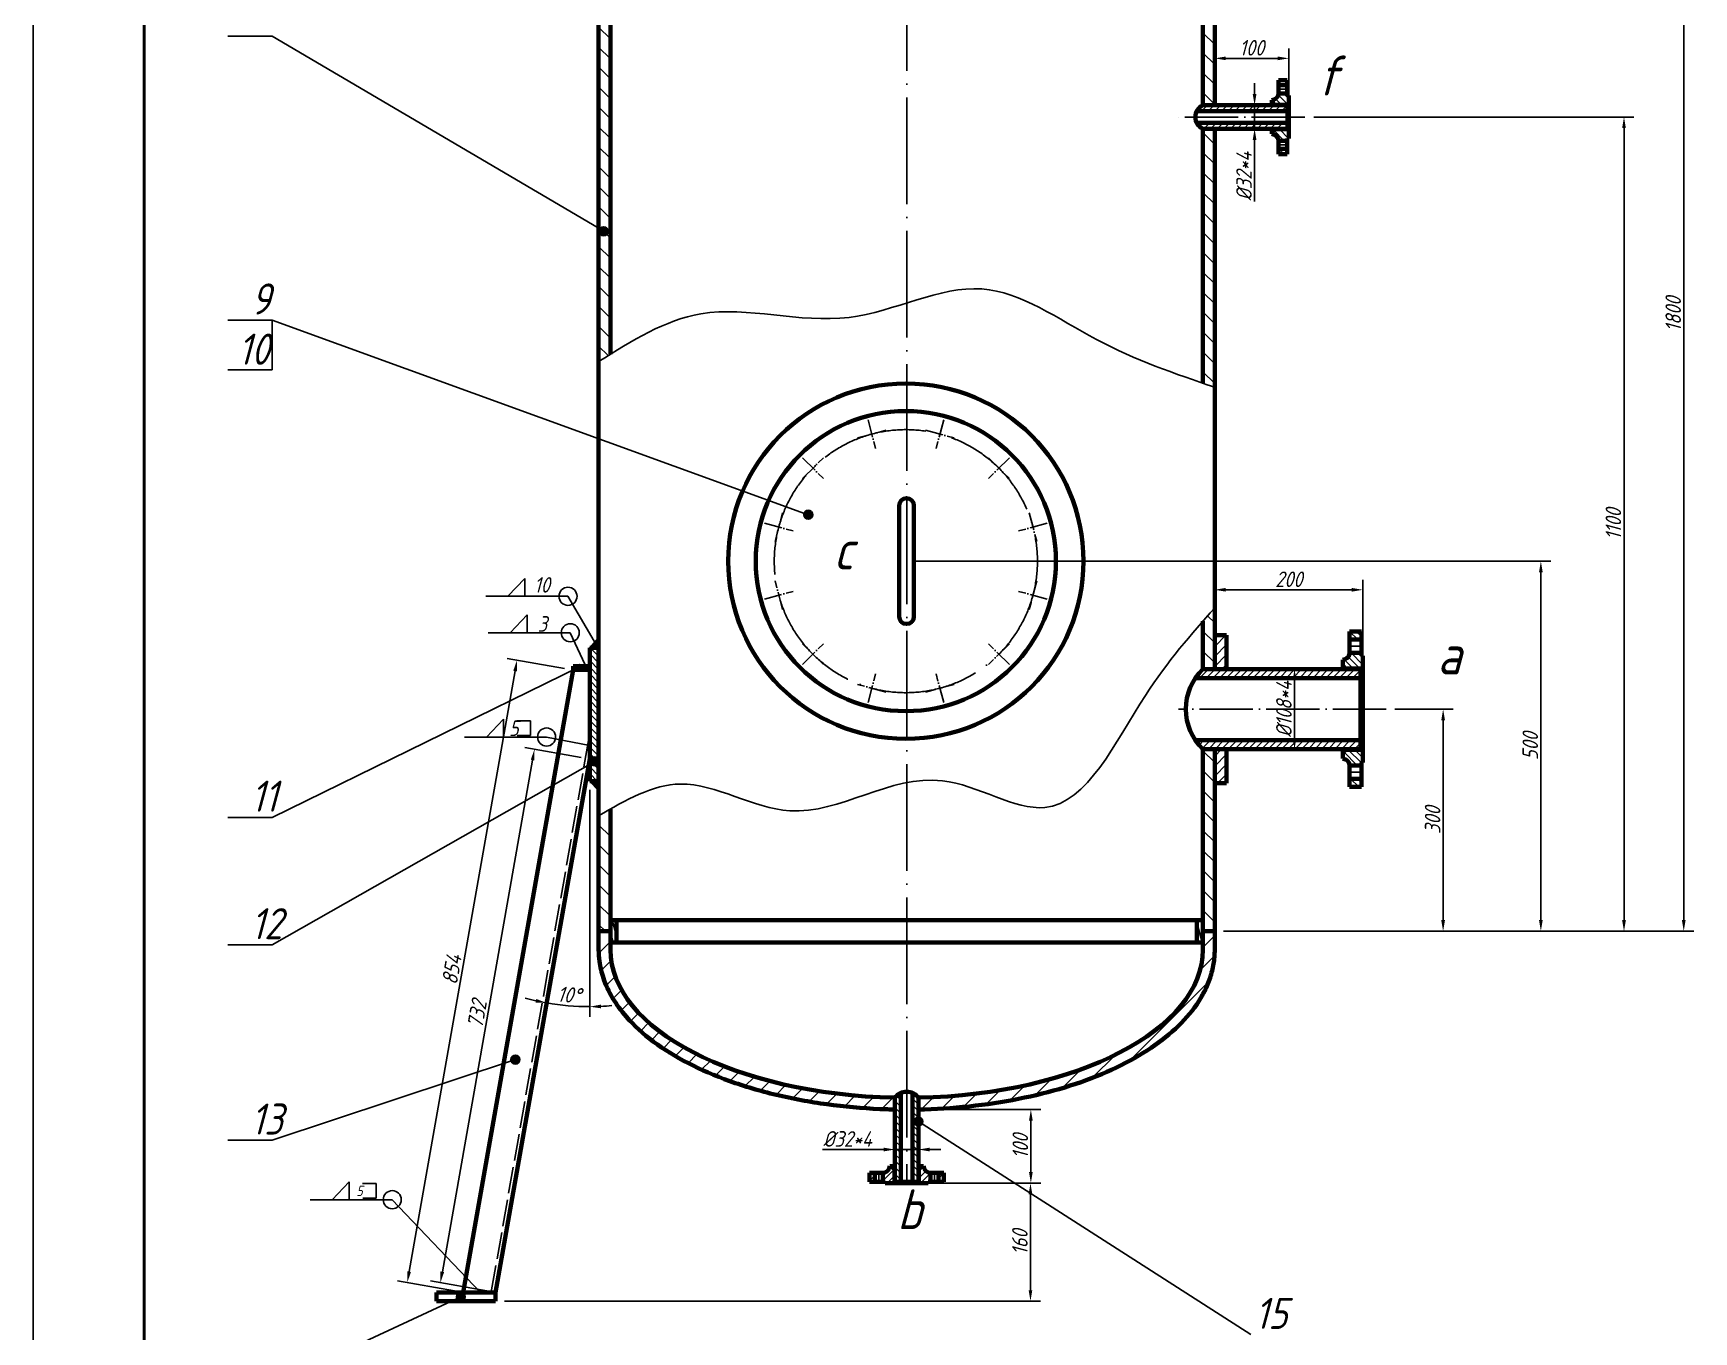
# Model space of a CAD drawing. Header units: millimetres. Extents: x -1120 to 2444, y -2801 to 2245.
# Drawn here: x -1120 to 1123, y -841 to 914 of the extents above; entities that cross this region are included whole.
import ezdxf

# ---------------------------------------------------------------- set-up
doc = ezdxf.new("R2010")
doc.units = ezdxf.units.MM
doc.linetypes.add('ACAD_ISO02W100', pattern=[15, 12, -3])
doc.linetypes.add('ACAD_ISO04W100', pattern=[30, 24, -3, 0, -3])
for name, color, linetype in [('剖面线', 251, 'Continuous'), ('标注', 254, 'Continuous'), ('点划线', 1, 'ACAD_ISO04W100'), ('细实线', 253, 'Continuous'), ('虚线', 2, 'ACAD_ISO02W100')]:
    doc.layers.add(name, color=color, linetype=linetype)
doc.layers.add('粗实线', color=4, linetype='Continuous', lineweight=80)
doc.styles.add('GB', font='gbeitc.shx', dxfattribs={"bigfont": 'gbcbig.shx'})
doc.dimstyles.new('GB$0', dxfattribs={"dimscale": 6, "dimtxt": 3.5, "dimasz": 2.5, "dimexe": 2.25, "dimexo": 2, "dimtad": 1, "dimdec": 0, "dimtxsty": 'GB', "dimcen": 2.5, "dimadec": 0, "dimazin": 0, "dimtfac": 1, "dimtdec": 0, "dimtmove": 0, "dimatfit": 3, "dimfxl": 0, "dimarcsym": 0})
doc.dimstyles.new('GB$2', dxfattribs={"dimscale": 6, "dimtxt": 3.5, "dimasz": 2.5, "dimexe": 2.25, "dimexo": 2, "dimtad": 1, "dimdec": 0, "dimtxsty": 'GB', "dimcen": 2.5, "dimadec": 0, "dimazin": 0, "dimtfac": 1, "dimtdec": 0, "dimtmove": 0, "dimatfit": 3, "dimfxl": 0, "dimarcsym": 0})

# ---------------------------------------------------------------- blocks, each defined once
blk = doc.blocks.new('*D13')
at = {"layer": 'Defpoints', "color": 0}
for p in [(-368.2, -66.7), (-569.9, -774.5), (-495.3, -787.6)]:
    blk.add_point(p, dxfattribs=at)
at = {"layer": '标注', "color": 0, "lineweight": -2}
for p, q in [((-380, -64.7), (-456.1, -51.2)), ((-445.4, -68.4), (-567.3, -759.7)), ((-507.1, -785.5), (-583.2, -772.1))]:
    blk.add_line(p, q, dxfattribs=at)
at = {"layer": '标注', "color": 0}
for points in [[(-447.9, -67.9), (-443, -68.8), (-442.8, -53.6)], [(-569.8, -759.3), (-564.9, -760.1), (-569.9, -774.5)]]:
    blk.add_solid(points, dxfattribs=at)
at = {"layer": '标注', "color": 0, "insert": (-520.4, -411.6), "char_height": 21, "attachment_point": 5, "rotation": 80, "style": 'GB'}
blk.add_mtext('732', dxfattribs=at)
blk = doc.blocks.new('*D14')
at = {"layer": 'Defpoints', "color": 0}
for p in [(-466.4, 66.8), (-390.7, 53.4), (-539, -787.6)]:
    blk.add_point(p, dxfattribs=at)
at = {"layer": '标注', "color": 0, "lineweight": -2}
for p, q in [((-402.5, 55.5), (-479.7, 69.1)), ((-612.1, -759.5), (-469, 52)), ((-550.8, -785.5), (-628, -771.9))]:
    blk.add_line(p, q, dxfattribs=at)
at = {"layer": '标注', "color": 0}
for points in [[(-471.5, 52.4), (-466.6, 51.5), (-466.4, 66.8)], [(-614.6, -759.1), (-609.6, -759.9), (-614.7, -774.3)]]:
    blk.add_solid(points, dxfattribs=at)
at = {"layer": '标注', "color": 0, "insert": (-554.6, -351.3), "char_height": 21, "attachment_point": 5, "rotation": 80, "style": 'GB'}
blk.add_mtext('854', dxfattribs=at)
blk = doc.blocks.new('*D15')
at = {"layer": 'Defpoints', "color": 0}
for p in [(-368.2, 83.3), (-368.2, -66.7), (-368.2, -96.7), (-407.1, -399.3), (-495.3, -787.6)]:
    blk.add_point(p, dxfattribs=at)
at = {"layer": '标注', "color": 0, "lineweight": -2}
blk.add_line((-368.2, -108.7), (-368.2, -415.1), dxfattribs=at)
for start, end in [(254.8657, 257.4328), (260, 270), (272.5672, 275.1343)]:
    blk.add_arc((-368.2, -66.7), 334.8, start, end, dxfattribs=at)
at = {"layer": '标注', "color": 0}
for points in [[(-440.5, -391.1), (-441.5, -396), (-426.3, -396.5)], [(-353.1, -403.7), (-353.2, -398.7), (-368.2, -401.6)]]:
    blk.add_solid(points, dxfattribs=at)
at = {"layer": '标注', "color": 0, "insert": (-396.1, -385.5), "char_height": 21, "attachment_point": 5, "rotation": 355, "style": 'GB'}
blk.add_mtext('10°', dxfattribs=at)
blk = doc.blocks.new('*D35')
at = {"color": 0, "lineweight": -2}
for p, q in [((487.8, 1500.4), (1122.8, 1500.4)), ((1109.3, 1485.4), (1109.3, -284.6)), ((487.8, -299.6), (1122.8, -299.6))]:
    blk.add_line(p, q, dxfattribs=at)
at = {"color": 0}
for points in [[(1106.8, 1485.4), (1111.8, 1485.4), (1109.3, 1500.4)], [(1106.8, -284.6), (1111.8, -284.6), (1109.3, -299.6)]]:
    blk.add_solid(points, dxfattribs=at)
at = {"layer": 'Defpoints', "color": 0}
for p in [(475.8, 1500.4), (475.8, -299.6), (1109.3, -299.6)]:
    blk.add_point(p, dxfattribs=at)
at = {"color": 0, "insert": (1095.1, 534.1), "char_height": 21, "attachment_point": 5, "rotation": 90, "style": 'GB'}
blk.add_mtext('1800', dxfattribs=at)
blk = doc.blocks.new('*D39')
at = {"color": 0, "lineweight": -2}
for p, q in [((719.3, 0.4), (797.8, 0.4)), ((784.3, -14.6), (784.3, -284.6)), ((719.3, -299.6), (797.8, -299.6))]:
    blk.add_line(p, q, dxfattribs=at)
at = {"color": 0}
for points in [[(781.8, -14.6), (786.8, -14.6), (784.3, 0.4)], [(781.8, -284.6), (786.8, -284.6), (784.3, -299.6)]]:
    blk.add_solid(points, dxfattribs=at)
at = {"layer": 'Defpoints', "color": 0}
for p in [(707.3, 0.4), (707.3, -299.6), (784.3, -299.6)]:
    blk.add_point(p, dxfattribs=at)
at = {"color": 0, "insert": (770.1, -149.6), "char_height": 21, "attachment_point": 5, "rotation": 90, "style": 'GB'}
blk.add_mtext('300', dxfattribs=at)
blk = doc.blocks.new('*D40')
at = {"color": 0, "lineweight": -2}
for p, q in [((70.7, 200.4), (929.8, 200.4)), ((916.3, -284.6), (916.3, 185.4)), ((832.6, -299.6), (929.8, -299.6))]:
    blk.add_line(p, q, dxfattribs=at)
at = {"color": 0}
for points in [[(913.8, 185.4), (918.8, 185.4), (916.3, 200.4)], [(913.8, -284.6), (918.8, -284.6), (916.3, -299.6)]]:
    blk.add_solid(points, dxfattribs=at)
at = {"layer": 'Defpoints', "color": 0}
for p in [(58.7, 200.4), (916.3, 200.4), (820.6, -299.6)]:
    blk.add_point(p, dxfattribs=at)
at = {"color": 0, "insert": (902, -49.6), "char_height": 21, "attachment_point": 5, "rotation": 90, "style": 'GB'}
blk.add_mtext('500', dxfattribs=at)
blk = doc.blocks.new('*D41')
at = {"color": 0, "lineweight": -2}
for p, q in [((609.6, 800.4), (1042.1, 800.4)), ((1028.6, -284.6), (1028.6, 785.4)), ((941.8, -299.6), (1042.1, -299.6))]:
    blk.add_line(p, q, dxfattribs=at)
at = {"color": 0}
for points in [[(1026.1, 785.4), (1031.1, 785.4), (1028.6, 800.4)], [(1026.1, -284.6), (1031.1, -284.6), (1028.6, -299.6)]]:
    blk.add_solid(points, dxfattribs=at)
at = {"layer": 'Defpoints', "color": 0}
for p in [(597.6, 800.4), (1028.6, 800.4), (929.8, -299.6)]:
    blk.add_point(p, dxfattribs=at)
at = {"color": 0, "insert": (1014.3, 250.4), "char_height": 21, "attachment_point": 5, "rotation": 90, "style": 'GB'}
blk.add_mtext('1100', dxfattribs=at)
blk = doc.blocks.new('*D42')
at = {"color": 0, "lineweight": -2}
for p, q in [((87.8, -540.5), (241, -540.5)), ((227.5, -555.5), (227.5, -625)), ((86.3, -640), (241, -640))]:
    blk.add_line(p, q, dxfattribs=at)
at = {"color": 0}
for points in [[(225, -555.5), (230, -555.5), (227.5, -540.5)], [(225, -625), (230, -625), (227.5, -640)]]:
    blk.add_solid(points, dxfattribs=at)
at = {"layer": 'Defpoints', "color": 0}
for p in [(75.8, -540.5), (74.3, -640), (227.5, -640)]:
    blk.add_point(p, dxfattribs=at)
at = {"color": 0, "insert": (213.3, -590.2), "char_height": 21, "attachment_point": 5, "rotation": 90, "style": 'GB'}
blk.add_mtext('100', dxfattribs=at)
blk = doc.blocks.new('*D43')
at = {"color": 0, "lineweight": -2}
for p, q in [((475.8, 173.7), (475.8, 175.2)), ((490.8, 161.7), (660.9, 161.7)), ((675.9, 48.4), (675.9, 175.2))]:
    blk.add_line(p, q, dxfattribs=at)
at = {"color": 0}
for points in [[(490.8, 164.2), (490.8, 159.2), (475.8, 161.7)], [(660.9, 164.2), (660.9, 159.2), (675.9, 161.7)]]:
    blk.add_solid(points, dxfattribs=at)
at = {"layer": 'Defpoints', "color": 0}
for p in [(475.8, 161.7), (675.9, 161.7), (675.9, 36.4)]:
    blk.add_point(p, dxfattribs=at)
at = {"color": 0, "insert": (575.9, 175.9), "char_height": 21, "attachment_point": 5, "style": 'GB'}
blk.add_mtext('200', dxfattribs=at)
blk = doc.blocks.new('*D45')
at = {"color": 0, "lineweight": -2}
for p, q in [((141.7, -640), (240.5, -640)), ((227, -784.6), (227, -655)), ((-483.3, -799.6), (240.5, -799.6))]:
    blk.add_line(p, q, dxfattribs=at)
at = {"color": 0}
for points in [[(224.5, -655), (229.5, -655), (227, -640)], [(224.5, -784.6), (229.5, -784.6), (227, -799.6)]]:
    blk.add_solid(points, dxfattribs=at)
at = {"layer": 'Defpoints', "color": 0}
for p in [(129.7, -640), (227, -640), (-495.3, -799.6)]:
    blk.add_point(p, dxfattribs=at)
at = {"color": 0, "insert": (212.7, -719.8), "char_height": 21, "attachment_point": 5, "rotation": 90, "style": 'GB'}
blk.add_mtext('160', dxfattribs=at)
blk = doc.blocks.new('*D46')
at = {"color": 0, "lineweight": -2}
for p, q in [((595.6, 54.4), (597.1, 54.4)), ((583.6, 39.4), (583.6, -38.6)), ((571.6, -53.6), (570.1, -53.6))]:
    blk.add_line(p, q, dxfattribs=at)
at = {"color": 0}
for points in [[(581.1, 39.4), (586.1, 39.4), (583.6, 54.4)], [(581.1, -38.6), (586.1, -38.6), (583.6, -53.6)]]:
    blk.add_solid(points, dxfattribs=at)
at = {"layer": 'Defpoints', "color": 0}
for p in [(583.6, 54.4), (583.6, -53.6), (583.6, -53.6)]:
    blk.add_point(p, dxfattribs=at)
at = {"color": 0, "insert": (569.3, 0.4), "char_height": 21, "attachment_point": 5, "rotation": 90, "style": 'GB'}
blk.add_mtext('%%C108*4', dxfattribs=at)
blk = doc.blocks.new('*D48')
at = {"color": 0, "lineweight": -2}
for p, q in [((28.8, -594.5), (-54.1, -594.5)), ((43.8, -587.2), (43.8, -608)), ((75.8, -594.5), (43.8, -594.5)), ((75.8, -587.2), (75.8, -608)), ((90.8, -594.5), (105.8, -594.5))]:
    blk.add_line(p, q, dxfattribs=at)
at = {"color": 0}
for points in [[(28.8, -592), (28.8, -597), (43.8, -594.5)], [(90.8, -592), (90.8, -597), (75.8, -594.5)]]:
    blk.add_solid(points, dxfattribs=at)
at = {"layer": 'Defpoints', "color": 0}
for p in [(43.8, -575.2), (75.8, -575.2), (75.8, -594.5)]:
    blk.add_point(p, dxfattribs=at)
at = {"color": 0, "insert": (-20.1, -580.2), "char_height": 21, "attachment_point": 5, "style": 'GB'}
blk.add_mtext('%%C32*4', dxfattribs=at)
blk = doc.blocks.new('*D49')
at = {"color": 0, "lineweight": -2}
for p, q in [((475.8, 891.7), (475.8, 893.2)), ((490.8, 879.7), (560.8, 879.7)), ((575.8, 812.4), (575.8, 893.2))]:
    blk.add_line(p, q, dxfattribs=at)
at = {"color": 0}
for points in [[(490.8, 882.2), (490.8, 877.2), (475.8, 879.7)], [(560.8, 882.2), (560.8, 877.2), (575.8, 879.7)]]:
    blk.add_solid(points, dxfattribs=at)
at = {"layer": 'Defpoints', "color": 0}
for p in [(475.8, 879.7), (575.8, 879.7), (575.8, 800.4)]:
    blk.add_point(p, dxfattribs=at)
at = {"color": 0, "insert": (525.8, 894), "char_height": 21, "attachment_point": 5, "style": 'GB'}
blk.add_mtext('100', dxfattribs=at)
blk = doc.blocks.new('*D50')
at = {"color": 0, "lineweight": -2}
for p, q in [((529.7, 831.4), (529.7, 846.4)), ((517.7, 816.4), (516.2, 816.4)), ((529.7, 816.4), (529.7, 784.4)), ((517.7, 784.4), (516.2, 784.4)), ((529.7, 769.4), (529.7, 686.5))]:
    blk.add_line(p, q, dxfattribs=at)
at = {"color": 0}
for points in [[(527.2, 831.4), (532.2, 831.4), (529.7, 816.4)], [(527.2, 769.4), (532.2, 769.4), (529.7, 784.4)]]:
    blk.add_solid(points, dxfattribs=at)
at = {"layer": 'Defpoints', "color": 0}
for p in [(529.7, 816.4), (529.7, 784.4), (529.7, 784.4)]:
    blk.add_point(p, dxfattribs=at)
at = {"color": 0, "insert": (515.4, 720.4), "char_height": 21, "attachment_point": 5, "rotation": 90, "style": 'GB'}
blk.add_mtext('%%C32*4', dxfattribs=at)

msp = doc.modelspace()

# ---------------------------------------------------------------- hatches: boundary and pattern name
at = {"layer": '剖面线'}
h = msp.add_hatch(dxfattribs=at)
h.set_pattern_fill('ANSI31', color=256, scale=2, angle=90, style=0)
h.paths.add_polyline_path([(561.8, 783.9), (555.6, 783.9), (555.6, 783.4), (555.6, 782.7), (552.9, 779.5), (552.9, 777.8), (556, 776.6, -0.315118), (561.8, 768.4)])
h.paths.add_polyline_path([(561.8, 832.4, -0.315118), (556, 824.1), (552.9, 823), (552.9, 821.2), (555.6, 818), (555.6, 817.4), (555.6, 816.9), (561.8, 816.9)])
h.paths.add_polyline_path([(561.8, 757.4), (561.8, 750.4), (573.8, 750.4), (573.8, 757.4)])
h.paths.add_polyline_path([(575.8, 783.9), (561.8, 783.9), (561.8, 768.4), (573.8, 768.4), (573.8, 771.4), (575.8, 771.4)])
h.paths.add_polyline_path([(575.8, 816.9), (575.8, 829.4), (573.8, 829.4), (573.8, 832.4), (561.8, 832.4), (561.8, 816.9)])
h.paths.add_polyline_path([(573.8, 843.4), (573.8, 850.4), (561.8, 850.4), (561.8, 843.4)])
h = msp.add_hatch(dxfattribs=at)
h.set_pattern_fill('ANSI31', color=256, scale=2, angle=270, style=0)
h.paths.add_polyline_path([(649, -58.5), (651.5, -55.6), (651.7, -55.3), (651.7, -54.6), (657.9, -54.6), (657.9, -75.6, 0.315118), (652.1, -67.4), (649, -66.2)])
h.paths.add_polyline_path([(649, 67), (652.1, 68.1, 0.315118), (657.9, 76.4), (657.9, 55.4), (651.7, 55.4), (651.7, 56.1), (651.5, 56.3), (649, 59.2)])
h.paths.add_polyline_path([(657.9, 94.4), (657.9, 105.4), (673.9, 105.4), (673.9, 94.4)])
h.paths.add_polyline_path([(657.9, 55.4), (657.9, 76.4), (673.9, 76.4), (673.9, 72.4), (675.9, 72.4), (675.9, 55.4)])
h.paths.add_polyline_path([(675.9, -54.6), (675.9, -71.6), (673.9, -71.6), (673.9, -75.6), (657.9, -75.6), (657.9, -54.6)])
h.paths.add_polyline_path([(673.9, -93.6), (673.9, -104.6), (657.9, -104.6), (657.9, -93.6)])
h = msp.add_hatch(dxfattribs=at)
h.set_pattern_fill('ANSI31', color=256, scale=2, style=0)
h.paths.add_polyline_path([(43.3, -626), (43.3, -619.8), (42.8, -619.8), (42.2, -619.8), (39, -617.1), (37.2, -617.1), (36.1, -620.2, -0.315118), (27.8, -626)])
h.paths.add_polyline_path([(91.8, -626, -0.315118), (83.5, -620.2), (82.4, -617.1), (80.7, -617.1), (77.5, -619.8), (76.8, -619.8), (76.3, -619.8), (76.3, -626)])
h.paths.add_polyline_path([(16.8, -626), (9.8, -626), (9.8, -638), (16.8, -638)])
h.paths.add_polyline_path([(43.3, -640), (43.3, -626), (27.8, -626), (27.8, -638), (30.8, -638), (30.8, -640)])
h.paths.add_polyline_path([(76.3, -640), (88.8, -640), (88.8, -638), (91.8, -638), (91.8, -626), (76.3, -626)])
h.paths.add_polyline_path([(102.8, -638), (109.8, -638), (109.8, -626), (102.8, -626)])
at = {"layer": '标注'}
for points in [[(-356.2, 96.8), (-356.2, 83.3), (-368.2, 83.3)], [(-356.2, -110.1), (-356.2, -96.7), (-368.2, -96.7)]]:
    msp.add_hatch(color=256, dxfattribs=at).paths.add_polyline_path(points)
h = msp.add_hatch(dxfattribs=at)
h.set_pattern_fill('ANSI31', color=256, scale=3, style=0)
h.paths.add_polyline_path([(491.8, 100.4), (475.8, 100.4), (475.8, 54.4), (491.8, 54.4)])
h.paths.add_polyline_path([(491.8, -53.6), (475.8, -53.6), (475.8, -99.6), (491.8, -99.6)])
h = msp.add_hatch(dxfattribs=at)
h.set_pattern_fill('ANSI31', color=256, scale=2, style=0)
h.set_pattern_definition([(135, (-12.407, 455.607), (4.49013, 4.49013), [])])
h.paths.add_polyline_path([(-368.2, 83.3), (-356.2, 83.3), (-356.2, -96.7), (-368.2, -96.7)])
at = {"layer": '细实线'}
h = msp.add_hatch(dxfattribs=at)
h.set_pattern_fill('ANSI31', color=256, scale=2, angle=60, style=0)
edge = h.paths.add_edge_path()
edge.add_line((-332.2, 1485.4), (-332.2, 1506.5))
edge.add_arc((-329.3, 1511.8), 6, 150.5612, 241.4545, ccw=False)
edge.add_line((-334.5, 1514.8), (-335.6, 1515.4))
edge.add_line((-335.6, 1515.4), (-340.2, 1515.4))
edge.add_line((-340.2, 1515.4), (-340.2, 1485.4))
edge.add_line((-340.2, 1485.4), (-332.2, 1485.4))
h.paths.add_polyline_path([(451.8, 1515.4), (451.8, 1485.4), (459.8, 1485.4), (459.8, 1515.4)])
h.paths.add_polyline_path([(-332.2, -314.6), (-332.2, -284.6), (-340.2, -284.6), (-340.2, -314.6)])
h.paths.add_polyline_path([(451.8, -284.6), (451.8, -314.6), (459.8, -314.6), (459.8, -284.6)])
h = msp.add_hatch(dxfattribs=at)
h.set_pattern_fill('ANSI31', color=256, scale=6, angle=90, style=0)
h.paths.add_polyline_path([(-171.3, -1989), (-180.2, -2002.3, 0.066987), (-76.7, -2052.9), (-76.7, -2036, -0.063764)])
h.paths.add_polyline_path([(299.8, -2002.3), (290.9, -1989, -0.063764), (196.3, -2036), (196.3, -2052.9, 0.066987)])
h.paths.add_polyline_path([(-340.2, -144), (-356.2, -143.7), (-356.2, -299.6), (-340.2, -299.6)])
h.paths.add_polyline_path([(-356.2, 1254.4), (-340.2, 1254.4), (-340.2, 1500.4), (-356.2, 1500.4)])
h.paths.add_polyline_path([(475.8, 1500.4), (459.8, 1500.4), (459.8, 816.4), (475.8, 816.4)])
edge = h.paths.add_edge_path()
edge.add_line((475.8, 784.4), (459.8, 784.4))
edge.add_line((459.8, 784.4), (459.8, 440.8))
edge.add_spline(control_points=[(459.8, 440.8), (465.1, 439), (470.5, 437.2), (475.8, 435.4)], knot_values=[860.283096, 860.283096, 860.283096, 860.283096, 877.414231, 877.414231, 877.414231, 877.414231], degree=3, periodic=0)
edge.add_line((475.8, 435.4), (475.8, 784.4))
edge = h.paths.add_edge_path()
edge.add_line((-340.2, 1146.4), (-356.2, 1146.4))
edge.add_line((-356.2, 1146.4), (-356.2, 686.5))
edge.add_line((-356.2, 686.5), (-356.2, 650.2))
edge.add_line((-356.2, 650.2), (-354.5, 649.2))
edge.add_arc((-349.4, 646.1), 6, 0, 149.5032, ccw=False)
edge.add_arc((-349.4, 646.1), 6, -210.4968, 0, ccw=False)
edge.add_line((-354.5, 649.2), (-356.2, 650.2))
edge.add_line((-356.2, 650.2), (-356.2, 470))
edge.add_spline(control_points=[(-356.2, 470), (-350.9, 473.4), (-345.5, 476.7), (-340.2, 480)], knot_values=[0, 0, 0, 0, 18.102132, 18.102132, 18.102132, 18.102132], degree=3, periodic=0)
edge.add_line((-340.2, 480), (-340.2, 1146.4))
h.paths.add_polyline_path([(475.8, -53.6), (459.8, -53.6), (459.8, -299.6), (475.8, -299.6)])
h = msp.add_hatch(dxfattribs=at)
h.set_pattern_fill('ANSI31', color=256, scale=2, style=0)
h.paths.add_polyline_path([(574.1, 816.4), (459.8, 816.4, 0.165086), (451.7, 808.4), (574.1, 808.4)])
h.paths.add_polyline_path([(574.1, 792.4), (451.7, 792.4, 0.165086), (459.8, 784.4), (574.1, 784.4)])
for points in [[(-355.4, 646.1, 1), (-343.4, 646.1, 1)], [(-79.1, 263.1, 1), (-67.1, 263.1, 1)], [(-385.2, 57.7, 1), (-379.2, 57.7, 1)], [(-367.4, -70.1, 1), (-355.4, -70.1, 1)], [(-474.6, -473, 1), (-462.6, -473, 1)], [(81.8, -556.7, -1), (69.8, -556.7, -1)], [(-548.3, -793.7, 1), (-536.3, -793.7, 1)]]:
    msp.add_hatch(color=256, dxfattribs=at).paths.add_polyline_path(points)
h = msp.add_hatch(dxfattribs=at)
h.set_pattern_fill('ANSI31', color=256, scale=2, style=0)
h.paths.add_polyline_path([(672.7, -41.6), (449.7, -41.6, 0.052573), (459.8, -53.6), (672.7, -53.6)])
h.paths.add_polyline_path([(672.7, 54.4), (459.8, 54.4, 0.052573), (449.7, 42.4), (672.7, 42.4)])
h = msp.add_hatch(dxfattribs=at)
h.set_pattern_fill('ANSI31', color=256, scale=6, style=0)
edge = h.paths.add_edge_path()
edge.add_spline(control_points=[(75.8, -540.5), (78.6, -540.4), (81.3, -540.3), (107.2, -539.6), (130.2, -537.9), (175.4, -532.6), (197.6, -529), (240.4, -519.9), (261.1, -514.5), (300.4, -501.9), (319.1, -494.7), (353.9, -478.8), (370, -470), (398.8, -451.5), (411.6, -441.7), (433.9, -420.9), (443.6, -409.9), (455.4, -392.7), (458.9, -386.8), (464.9, -374.8), (467.5, -368.7), (471.6, -356.3), (473.2, -350), (475.3, -337.4), (475.8, -331), (475.8, -324.6)], knot_values=[3.141593, 3.141593, 3.141593, 3.141593, 3.161883, 3.161883, 3.332263, 3.332263, 3.502642, 3.502642, 3.673022, 3.673022, 3.843402, 3.843402, 4.013781, 4.013781, 4.178532, 4.178532, 4.343283, 4.343283, 4.425753, 4.425753, 4.508224, 4.508224, 4.590694, 4.590694, 4.673164, 4.673164, 4.673164, 4.673164], degree=3, periodic=0)
edge.add_line((475.8, -324.6), (475.8, -299.6))
edge.add_line((475.8, -299.6), (459.8, -299.6))
edge.add_line((459.8, -299.6), (459.8, -324.6))
edge.add_ellipse((59.8, -324.6), major_axis=(-400, 0), ratio=0.5, start_angle=92.2924, end_angle=180, ccw=False)
edge.add_line((75.8, -524.5), (75.8, -540.5))
edge = h.paths.add_edge_path()
edge.add_ellipse((59.8, -324.6), major_axis=(-400, 0), ratio=0.5, start_angle=0, end_angle=87.7076, ccw=False)
edge.add_line((-340.2, -324.6), (-340.2, -299.6))
edge.add_line((-340.2, -299.6), (-356.2, -299.6))
edge.add_line((-356.2, -299.6), (-356.2, -324.6))
edge.add_spline(control_points=[(-356.2, -324.6), (-356.2, -329.8), (-355.8, -335), (-354.1, -347.8), (-352.3, -355.4), (-346.7, -372), (-342.5, -381.1), (-332.1, -398.6), (-325.9, -407.1), (-308.4, -427.1), (-296.1, -438.3), (-268, -459.3), (-252.3, -469), (-217.8, -486.8), (-199.1, -494.9), (-159.3, -509.2), (-138.2, -515.4), (-94.2, -525.9), (-71.3, -530.2), (-24.4, -536.6), (-0.4, -538.8), (30.4, -540.1), (37.1, -540.3), (43.8, -540.5)], knot_values=[4.751614, 4.751614, 4.751614, 4.751614, 4.818796, 4.818796, 4.917856, 4.917856, 5.040754, 5.040754, 5.163652, 5.163652, 5.342016, 5.342016, 5.52038, 5.52038, 5.698745, 5.698745, 5.877109, 5.877109, 6.055473, 6.055473, 6.233838, 6.233838, 6.283185, 6.283185, 6.283185, 6.283185], degree=3, periodic=0)
edge.add_line((43.8, -540.5), (43.8, -524.5))
h = msp.add_hatch(dxfattribs=at)
h.set_pattern_fill('ANSI31', color=256, scale=2, angle=90, style=0)
h.paths.add_polyline_path([(51.8, -518.1, 0.130909), (43.8, -524.5), (43.8, -638.3), (51.8, -638.3)])
h.paths.add_polyline_path([(75.8, -562.7, -0.414214), (69.8, -556.7, -0.414214), (75.8, -550.7), (75.8, -524.5, 0.130909), (67.8, -518.1), (67.8, -638.3), (75.8, -638.3)])

# ---------------------------------------------------------------- linework, layer by layer
at = {"lineweight": -3}
msp.add_line((-1119.9, -2801.4), (-1119.9, 2244.6), dxfattribs=at)
at = {"lineweight": 50}
msp.add_line((-969.9, -2741.4), (-969.9, 2184.6), dxfattribs=at)
for points in [[(-356.2, 470), (-218.1, 534.6), (-18, 529.8), (161.4, 568.2), (316.1, 499.9), (475.8, 435.4)], [(-356.2, -143.7), (-245.6, -100.7), (-98.2, -136.9), (108, -96.2), (246.3, -132.4), (382.3, 19), (475.8, 137.3)]]:
    msp.add_spline(points, degree=3)
at = {"layer": '标注'}
for p, q in [((-455.8, 176.9), (-478.8, 152.9)), ((-455.8, 152.9), (-455.8, 176.9)), ((-397.6, 152.9), (-508.4, 152.9)), ((-359.3, 86.9), (-397.6, 152.9)), ((-452.7, 127.7), (-475.7, 103.7)), ((-452.7, 103.7), (-452.7, 127.7)), ((-394.5, 103.7), (-505.3, 103.7)), ((-371.4, 53.4), (-394.5, 103.7)), ((-368.2, 83.3), (-356.2, 96.8)), ((-484.7, -13.2), (-507.7, -37.2)), ((-484.7, -37.2), (-484.7, -13.2)), ((-448.1, -15.2), (-466.5, -15.2)), ((-448.1, -15.2), (-448.1, -35.3)), ((-426.6, -37.2), (-537.3, -37.2)), ((-448.1, -35.3), (-466.4, -35.3)), ((-368.2, -48.6), (-426.6, -37.2)), ((-368.2, -96.7), (-356.2, -110.1)), ((-693.2, -638.3), (-716.2, -662.3)), ((-693.2, -662.3), (-693.2, -638.3)), ((-656.6, -640.3), (-675, -640.3)), ((-656.6, -640.3), (-656.6, -660.4)), ((-635, -662.3), (-745.8, -662.3)), ((-656.6, -660.4), (-674.9, -660.4)), ((-515.8, -787.6), (-635, -662.3))]:
    msp.add_line(p, q, dxfattribs=at)
for centre in [(-397.6, 152.9), (-394.5, 103.7), (-426.6, -37.2), (-635, -662.3)]:
    msp.add_circle(centre, 12.2, dxfattribs=at)
at = {"layer": '点划线', "ltscale": 6}
msp.add_line((59.8, 1907.2), (59.8, -638.4), dxfattribs=at)
at = {"layer": '点划线', "ltscale": 3}
for p, q in [((597.6, 800.4), (417.5, 800.4)), ((707.3, 0.4), (426.8, 0.4))]:
    msp.add_line(p, q, dxfattribs=at)
at = {"layer": '点划线'}
for p, q in [((7.6, 391.3), (17.9, 352.7)), ((109.9, 391.3), (99.5, 352.7)), ((-6.6, 366.8), (32.1, 377.2)), ((85.4, 377.2), (124, 366.8)), ((-81, 340.1), (-52.7, 311.9)), ((-81, 311.9), (-52.7, 340.1)), ((198.5, 340.1), (170.2, 311.9)), ((170.2, 340.1), (198.5, 311.9)), ((-132.2, 251.5), (-93.6, 241.2)), ((-118, 227), (-107.7, 265.7)), ((249.7, 251.5), (211, 241.2)), ((225.2, 265.7), (235.5, 227)), ((-132.2, 149.2), (-93.6, 159.6)), ((-107.7, 135.1), (-118, 173.7)), ((249.7, 149.2), (211, 159.6)), ((235.5, 173.7), (225.2, 135.1)), ((-81, 60.6), (-52.7, 88.9)), ((-52.7, 60.6), (-81, 88.9)), ((198.5, 60.6), (170.2, 88.9)), ((198.5, 88.9), (170.2, 60.6)), ((7.6, 9.4), (17.9, 48.1)), ((109.9, 9.4), (99.5, 48.1)), ((32.1, 23.6), (-6.6, 33.9)), ((124, 33.9), (85.4, 23.6))]:
    msp.add_line(p, q, dxfattribs=at)
for points in [[(575.3, 837.9), (560.3, 837.9)], [(575.3, 762.9), (560.3, 762.9)], [(676.4, 85.4), (655.4, 85.4)], [(676.4, -84.6), (655.4, -84.6)], [(22.3, -639.5), (22.3, -624.5)], [(97.3, -639.5), (97.3, -624.5)]]:
    msp.add_lwpolyline(points, dxfattribs=at)
at = {"layer": '点划线', "ltscale": 6}
msp.add_circle((58.7, 200.4), 177.7, dxfattribs=at)
at = {"layer": '粗实线'}
for p, q in [((459.8, 1525.4), (459.8, 816.4)), ((475.8, 1525.4), (475.8, 816.4)), ((-356.2, 1146.4), (-356.2, 686.5)), ((-340.2, 1146.4), (-340.2, 480)), ((574.1, 808.4), (451.7, 808.4)), ((574.1, 816.4), (459.8, 816.4)), ((552.9, 817.4), (552.9, 816.4)), ((555.7, 818), (555.4, 818.3)), ((555.6, 817.4), (555.6, 818)), ((555.6, 817.4), (555.6, 816.4)), ((574.1, 816.4), (574.1, 784.4)), ((574.1, 792.4), (451.7, 792.4)), ((574.1, 784.4), (459.8, 784.4)), ((459.8, 784.4), (459.8, 440.8)), ((475.8, 784.4), (475.8, 54.4)), ((552.9, 783.4), (552.9, 784.4)), ((555.7, 782.7), (555.4, 782.4)), ((555.6, 783.4), (555.6, 784.4)), ((561.8, 783.9), (555.6, 783.9)), ((555.6, 783.4), (555.6, 782.7)), ((-356.2, 686.5), (-356.2, -324.6)), ((49.6, 275.5), (49.6, 125.5)), ((69.6, 275.5), (69.6, 125.5)), ((459.8, 119.2), (459.8, 54.4)), ((491.8, 100.4), (475.8, 100.4)), ((491.8, 100.4), (491.8, 54.4)), ((-368.2, 83.3), (-368.2, -96.7)), ((-368.2, 83.3), (-356.2, 83.3)), ((-539, -787.6), (-390.7, 53.4)), ((-390.7, 58.4), (-368.2, 58.4)), ((-390.7, 58.4), (-390.7, 53.4)), ((-390.7, 53.4), (-368.2, 53.4)), ((-368.2, -66.7), (-368.2, 53.4)), ((672.7, 54.4), (459.8, 54.4)), ((649, 55.4), (649, 54.4)), ((651.8, 56), (651.5, 56.3)), ((651.7, 55.4), (651.7, 56)), ((657.9, 55.4), (651.7, 55.4)), ((651.7, 55.4), (651.7, 54.4)), ((672.7, -53.6), (672.7, 54.4)), ((672.7, -53.6), (672.7, 54.4)), ((672.7, 42.4), (449.7, 42.4)), ((672.7, -41.6), (449.7, -41.6)), ((-495.3, -787.6), (-368.2, -66.7)), ((672.7, -53.6), (459.8, -53.6)), ((459.8, -53.6), (459.8, -324.6)), ((475.8, -53.6), (475.8, -324.6)), ((491.8, -53.6), (491.8, -99.6)), ((649, -54.6), (649, -53.6)), ((651.8, -55.3), (651.5, -55.6)), ((651.7, -54.6), (651.7, -53.6)), ((651.7, -54.6), (651.7, -55.3)), ((657.9, -54.6), (651.7, -54.6)), ((-368.2, -96.7), (-356.2, -96.7)), ((491.8, -99.6), (475.8, -99.6)), ((-340.2, -134.5), (-340.2, -324.6)), ((-340.2, -284.6), (459.8, -284.6)), ((-332.2, -284.6), (-332.2, -314.6)), ((451.8, -284.6), (451.8, -314.6)), ((-340.2, -299.6), (-356.2, -299.6)), ((459.8, -299.6), (475.8, -299.6)), ((-340.2, -314.6), (459.8, -314.6)), ((43.8, -638.3), (43.8, -524.5)), ((51.8, -638.3), (51.8, -518.1)), ((67.8, -638.3), (67.8, -518.1)), ((75.8, -638.3), (75.8, -524.5)), ((42.8, -617.1), (43.8, -617.1)), ((42.8, -619.8), (43.8, -619.8)), ((43.3, -626), (43.3, -619.8)), ((76.8, -617.1), (75.8, -617.1)), ((76.8, -619.8), (75.8, -619.8)), ((76.8, -619.8), (77.5, -619.8)), ((77.5, -619.9), (77.7, -619.6)), ((75.8, -638.3), (43.8, -638.3)), ((-495.3, -787.6), (-575.3, -787.6)), ((-575.3, -787.6), (-575.3, -799.6)), ((-495.3, -799.6), (-575.3, -799.6)), ((-495.3, -787.6), (-495.3, -799.6))]:
    msp.add_line(p, q, dxfattribs=at)
at = {"layer": '粗实线', "ltscale": 2}
for p, q in [((556, 824.1), (552.9, 823)), ((552.9, 817.4), (552.9, 823)), ((552.9, 821.2), (555.6, 818)), ((552.9, 783.4), (552.9, 777.8)), ((552.9, 779.5), (555.6, 782.7)), ((556, 776.6), (552.9, 777.8)), ((652.1, 68.1), (649, 67)), ((649, 55.4), (649, 67)), ((649, 59.2), (651.7, 56)), ((649, -54.6), (649, -66.2)), ((649, -58.5), (651.7, -55.3)), ((652.1, -67.4), (649, -66.2)), ((36.1, -620.2), (37.2, -617.1)), ((42.8, -617.1), (37.2, -617.1)), ((39, -617.1), (42.2, -619.8)), ((42.8, -619.8), (42.2, -619.8)), ((76.8, -617.1), (82.4, -617.1)), ((80.7, -617.1), (77.5, -619.8)), ((83.5, -620.2), (82.4, -617.1))]:
    msp.add_line(p, q, dxfattribs=at)
at = {"layer": '粗实线'}
for points in [[(561.8, 850.4), (561.8, 832.4)], [(573.8, 850.4), (561.8, 850.4)], [(573.8, 843.4), (561.8, 843.4)], [(573.8, 832.4), (561.8, 832.4)], [(573.8, 850.4), (573.8, 829.4)], [(575.8, 816.9), (555.6, 816.9)], [(575.8, 829.4), (573.8, 829.4)], [(575.8, 829.4), (575.8, 800.4)], [(575.8, 771.4), (575.8, 800.4)], [(575.8, 783.9), (561.8, 783.9)], [(573.8, 768.4), (561.8, 768.4)], [(561.8, 750.4), (561.8, 768.4)], [(575.8, 771.4), (573.8, 771.4)], [(573.8, 750.4), (573.8, 771.4)], [(573.8, 757.4), (561.8, 757.4)], [(573.8, 750.4), (561.8, 750.4)], [(673.9, 105.4), (657.9, 105.4)], [(657.9, 105.4), (657.9, 76.4)], [(673.9, 94.4), (657.9, 94.4)], [(673.9, 105.4), (673.9, 72.4)], [(673.9, 76.4), (657.9, 76.4)], [(675.9, 72.4), (673.9, 72.4)], [(675.9, 72.4), (675.9, 0.4)], [(675.9, 55.4), (657.9, 55.4)], [(675.9, -71.6), (675.9, 0.4)], [(675.9, -54.6), (657.9, -54.6)], [(673.9, -75.6), (657.9, -75.6)], [(657.9, -104.6), (657.9, -75.6)], [(675.9, -71.6), (673.9, -71.6)], [(673.9, -104.6), (673.9, -71.6)], [(673.9, -93.6), (657.9, -93.6)], [(673.9, -104.6), (657.9, -104.6)], [(9.8, -638), (9.8, -626)], [(9.8, -626), (27.8, -626)], [(16.8, -638), (16.8, -626)], [(27.8, -638), (27.8, -626)], [(43.3, -640), (43.3, -626)], [(76.3, -640), (76.3, -619.8)], [(109.8, -626), (91.8, -626)], [(91.8, -638), (91.8, -626)], [(102.8, -638), (102.8, -626)], [(109.8, -638), (109.8, -626)], [(9.8, -638), (30.8, -638)], [(30.8, -640), (30.8, -638)], [(30.8, -640), (59.8, -640)], [(88.8, -640), (59.8, -640)], [(109.8, -638), (88.8, -638)], [(88.8, -640), (88.8, -638)]]:
    msp.add_lwpolyline(points, dxfattribs=at)
for radius in [240, 202.7]:
    msp.add_circle((58.7, 200.4), radius, dxfattribs=at)
at = {"layer": '粗实线', "ltscale": 2}
for centre, start, end in [((553, 832.4), 290.0376, 0), ((553, 768.4), 0, 69.9624), ((649.1, 76.4), 290.0376, 0), ((649.1, -75.6), 0, 69.9624), ((27.8, -617.2), 270, 339.9624), ((91.8, -617.2), 200.0376, 270)]:
    msp.add_arc(centre, 8.8, start, end, dxfattribs=at)
at = {"layer": '粗实线'}
for centre, radius, start, end in [((467.5, 800.4), 17.8, 115.7329, 244.2671), ((59.6, 275.5), 10, 0, 180), ((59.6, 125.5), 10, 180, 0), ((511.7, 0.4), 74.9, 133.8337, 226.1663), ((59.8, -536.3), 19.9, 36.4536, 143.5464)]:
    msp.add_arc(centre, radius, start, end, dxfattribs=at)
at = {"layer": '粗实线', "extrusion": (0, 0, -1)}
for start_param, end_param in [(4.7524, 6.283185), (3.141593, 4.672378)]:
    msp.add_ellipse((59.8, -324.6), major_axis=(-400, 0), ratio=0.5, start_param=start_param, end_param=end_param, dxfattribs=at)
at = {"layer": '粗实线'}
for points, knots in [([(43.8, -540.5), (37.1, -540.3), (30.4, -540.1), (-0.4, -538.8), (-24.4, -536.6), (-71.3, -530.2), (-94.2, -525.9), (-138.2, -515.4), (-159.3, -509.2), (-199.1, -494.9), (-217.8, -486.8), (-252.3, -469), (-268, -459.3), (-296.1, -438.3), (-308.4, -427.1), (-325.9, -407.1), (-332.1, -398.6), (-342.5, -381.1), (-346.7, -372), (-352.3, -355.4), (-354.1, -347.8), (-355.8, -335), (-356.2, -329.8), (-356.2, -324.6)], [4.751614, 4.751614, 4.751614, 4.751614, 4.800962, 4.800962, 4.979326, 4.979326, 5.157691, 5.157691, 5.336055, 5.336055, 5.514419, 5.514419, 5.692784, 5.692784, 5.871148, 5.871148, 5.994046, 5.994046, 6.116943, 6.116943, 6.216003, 6.216003, 6.283185, 6.283185, 6.283185, 6.283185]), ([(475.8, -324.6), (475.8, -331), (475.3, -337.4), (473.2, -350), (471.6, -356.3), (467.5, -368.7), (464.9, -374.8), (458.9, -386.8), (455.4, -392.7), (443.6, -409.9), (433.9, -420.9), (411.6, -441.7), (398.8, -451.5), (370, -470), (353.9, -478.8), (319.1, -494.7), (300.4, -501.9), (261.1, -514.5), (240.4, -519.9), (197.6, -529), (175.4, -532.6), (130.2, -537.9), (107.2, -539.6), (81.3, -540.3), (78.6, -540.4), (75.8, -540.5)], [3.141593, 3.141593, 3.141593, 3.141593, 3.224063, 3.224063, 3.306533, 3.306533, 3.389003, 3.389003, 3.471473, 3.471473, 3.636224, 3.636224, 3.800975, 3.800975, 3.971355, 3.971355, 4.141734, 4.141734, 4.312114, 4.312114, 4.482494, 4.482494, 4.652873, 4.652873, 4.673164, 4.673164, 4.673164, 4.673164])]:
    msp.add_open_spline(points, degree=3, knots=knots, dxfattribs=at)
at = {"layer": '细实线'}
for p, q in [((-797, 909.8), (-857, 909.8)), ((-349.4, 646.1), (-797, 909.8)), ((-797, 525.9), (-857, 525.9)), ((-73.1, 263.1), (-797, 525.9)), ((-797, 525.9), (-797, 458.7)), ((-797, 458.7), (-857, 458.7)), ((475.8, 116.9), (466.2, 126.5)), ((475.8, 89.9), (459.8, 105.9)), ((475.8, 63), (459.8, 79)), ((-382.2, 57.7), (-797, -145.8)), ((-361.4, -70.1), (-797, -318)), ((-797, -145.8), (-857, -145.8)), ((-797, -318), (-857, -318)), ((-468.6, -473), (-797, -582)), ((75.8, -556.7), (524.6, -844.6)), ((-797, -582), (-857, -582)), ((42.2, -619.9), (41.9, -619.6)), ((-542.3, -793.7), (-797, -911.9))]:
    msp.add_line(p, q, dxfattribs=at)
for centre, radius in [((-349.4, 646.1), 6), ((-73.1, 263.1), 6), ((-382.2, 57.7), 3), ((-361.4, -70.1), 6), ((-468.6, -473), 6), ((75.8, -556.7), 6), ((-542.3, -793.7), 6)]:
    msp.add_circle(centre, radius, dxfattribs=at)
at = {"layer": '虚线', "ltscale": 3}
msp.add_line((-501.2, -786.6), (-368.2, -32.2), dxfattribs=at)

# ---------------------------------------------------------------- texts
at = {"layer": '标注', "style": 'GB'}
for s, insert, char_height, width, attachment_point in [('f', (614.4, 856.4), 53.8, 1454.525, 4), ('9', (-825.9, 575.6), 42, 57.6, 1), ('c', (-39.3, 216), 53.8, 1454.525, 4), ('a', (776.3, 74.2), 53.8, 1454.525, 4), ('11', (-825.9, -96.1), 42, 57.6, 1), ('12', (-825.9, -268.4), 42, 57.6, 1), ('13', (-825.9, -532.4), 42, 57.6, 1), ('b', (46.9, -675.3), 53.8, 1454.525, 4), ('15', (574, -794.9), 42, 57.6, 3)]:
    msp.add_mtext(s, dxfattribs=dict(at, insert=insert, char_height=char_height, width=width, attachment_point=attachment_point))
at = {"layer": '标注', "attachment_point": 5, "style": 'GB'}
for s, insert, char_height in [('10', (-432.8, 168.3), 21), ('3', (-432.2, 115.6), 21), ('5', (-470.8, -25.3), 21), ('5', (-679.2, -650.4), 14)]:
    msp.add_mtext(s, dxfattribs=dict(at, insert=insert, char_height=char_height))
at = {"layer": '细实线', "insert": (-843.5, 507.8), "char_height": 42, "width": 57.6, "attachment_point": 1, "style": 'GB'}
msp.add_mtext('10', dxfattribs=at)

# ---------------------------------------------------------------- dimensions: what is measured, and where the dimension line sits
dim = msp.add_linear_dim(base=(1109.3, -299.6), p1=(475.8, 1500.4), p2=(475.8, -299.6), angle=90, dimstyle='GB$0')
dim.commit()
dim.dimension.update_dxf_attribs({"geometry": '*D35', "text_midpoint": (1109.3, 534.1), "dimtype": 160})
for base, p1, p2, picture, middle in [((575.8, 879.7), (475.8, 879.7), (575.8, 800.4), '*D49', (525.8, 894)), ((675.9, 161.7), (475.8, 161.7), (675.9, 36.4), '*D43', (575.9, 175.9))]:
    dim = msp.add_linear_dim(base=base, p1=p1, p2=p2, dimstyle='GB$0')
    dim.commit()
    dim.dimension.update_dxf_attribs({"geometry": picture, "text_midpoint": middle})
for base, p1, p2, text, picture, middle in [((529.7, 784.4), (529.7, 816.4), (529.7, 784.4), '%%C32*4', '*D50', (515.4, 720.4)), ((583.6, -53.6), (583.6, 54.4), (583.6, -53.6), '%%C108*4', '*D46', (569.3, 0.4))]:
    dim = msp.add_linear_dim(base=base, p1=p1, p2=p2, angle=90, text=text, dimstyle='GB$0')
    dim.commit()
    dim.dimension.update_dxf_attribs({"geometry": picture, "text_midpoint": middle})
for base, p1, p2, picture, middle in [((1028.6, 800.4), (929.8, -299.6), (597.6, 800.4), '*D41', (1014.3, 250.4)), ((916.3, 200.4), (820.6, -299.6), (58.7, 200.4), '*D40', (902, -49.6)), ((784.3, -299.6), (707.3, 0.4), (707.3, -299.6), '*D39', (770.1, -149.6)), ((227.5024, -639.9978), (75.813, -540.4693), (74.313, -639.9978), '*D42', (213.2524, -590.2335)), ((227, -640), (-495.3, -799.6), (129.7, -640), '*D45', (212.7, -719.8))]:
    dim = msp.add_linear_dim(base=base, p1=p1, p2=p2, angle=90, dimstyle='GB$0')
    dim.commit()
    dim.dimension.update_dxf_attribs({"geometry": picture, "text_midpoint": middle})
dim = msp.add_linear_dim(base=(75.8, -594.5), p1=(43.8, -575.2), p2=(75.8, -575.2), text='%%C32*4', dimstyle='GB$0')
dim.commit()
dim.dimension.update_dxf_attribs({"geometry": '*D48', "text_midpoint": (-20.1, -594.5), "dimtype": 160})
at = {"layer": '标注'}
dim = msp.add_aligned_dim(p1=(-539, -787.6), p2=(-390.7, 53.4), distance=76.9, dimstyle='GB$0', dxfattribs=at)
dim.commit()
dim.dimension.update_dxf_attribs({"geometry": '*D14', "text_midpoint": (-554.6, -351.3)})
dim = msp.add_angular_dim_2l(base=(-407.1, -399.3), line1=((-495.3, -787.6), (-368.2, -66.7)), line2=((-368.2, 83.3), (-368.2, -96.7)), dimstyle='GB$2', dxfattribs=at)
dim.commit()
dim.dimension.update_dxf_attribs({"geometry": '*D15', "text_midpoint": (-396.1, -385.5)})
dim = msp.add_linear_dim(base=(-569.9, -774.5), p1=(-368.2, -66.7), p2=(-495.3, -787.6), angle=260, dimstyle='GB$0', dxfattribs=at)
dim.commit()
dim.dimension.update_dxf_attribs({"geometry": '*D13', "text_midpoint": (-506.4, -414), "dimtype": 161})

doc.saveas('drawing.dxf')
